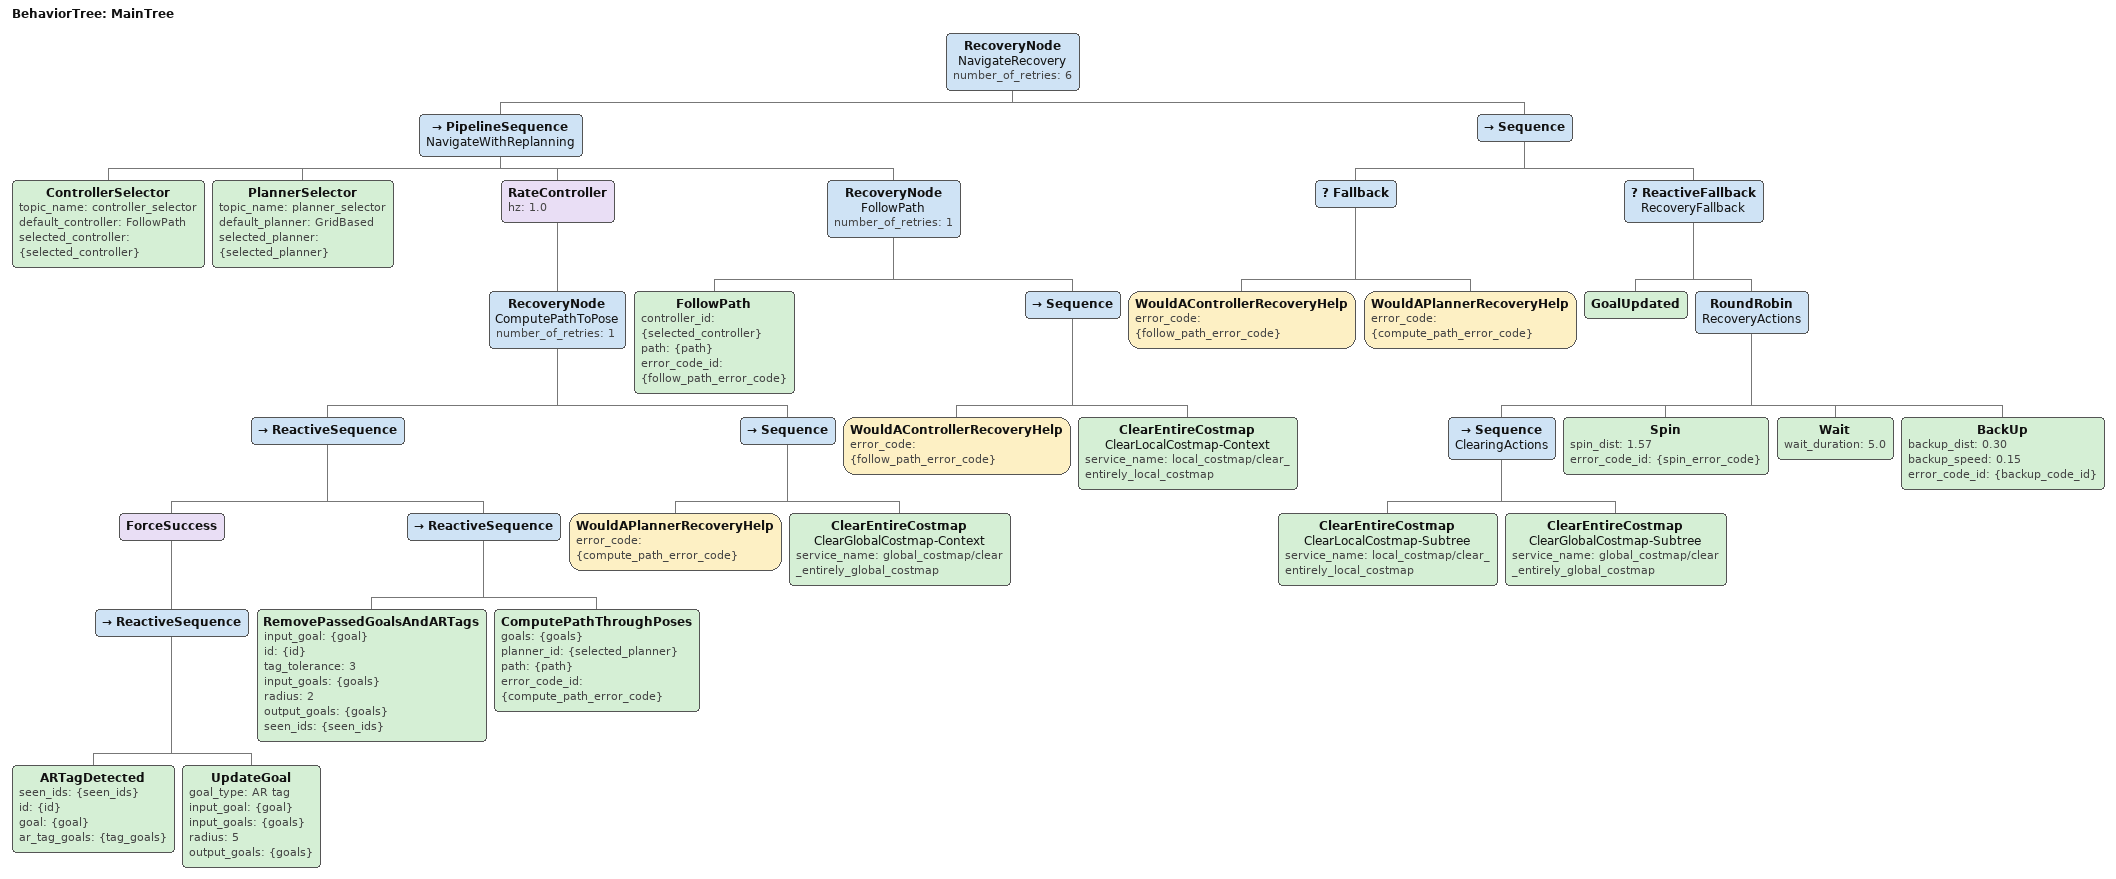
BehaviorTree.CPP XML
<?xml version="1.0" encoding="UTF-8"?>
<root BTCPP_format="4"
      main_tree_to_execute="MainTree">
  <BehaviorTree ID="MainTree">
    <RecoveryNode name="NavigateRecovery"
                  number_of_retries="6">
      <PipelineSequence name="NavigateWithReplanning">
        <ControllerSelector topic_name="controller_selector"
                            default_controller="FollowPath"
                            selected_controller="{selected_controller}"/>
        <PlannerSelector topic_name="planner_selector"
                         default_planner="GridBased"
                         selected_planner="{selected_planner}"/>
        <RateController hz="1.0">
          <RecoveryNode name="ComputePathToPose"
                        number_of_retries="1">
            <ReactiveSequence>
              <ForceSuccess>
                <ReactiveSequence>
                  <ARTagDetected seen_ids="{seen_ids}"
                                 id="{id}"
                                 goal="{goal}"
                                 ar_tag_goals="{tag_goals}"/>

                  <!--
                       CHANGED: We pass tag_goals as input_goals
                       so the UpdateGoal node can offset each AR tag
                  -->
                  <UpdateGoal goal_type="AR tag"
                              input_goal="{goal}"
                              input_goals="{goals}"
                              radius="5"
                              output_goals="{goals}"/>
                </ReactiveSequence>
              </ForceSuccess>
              <ReactiveSequence>
                <RemovePassedGoalsAndARTags input_goal="{goal}"
                                            id="{id}"
                                            tag_tolerance="3"
                                            input_goals="{goals}"
                                            radius="2"
                                            output_goals="{goals}"
                                            seen_ids="{seen_ids}"/>
                <ComputePathThroughPoses goals="{goals}"
                                         planner_id="{selected_planner}"
                                         path="{path}"
                                         error_code_id="{compute_path_error_code}"/>
              </ReactiveSequence>
            </ReactiveSequence>
            <Sequence>
              <WouldAPlannerRecoveryHelp error_code="{compute_path_error_code}"/>
              <ClearEntireCostmap name="ClearGlobalCostmap-Context"
                                  service_name="global_costmap/clear_entirely_global_costmap"/>
            </Sequence>
          </RecoveryNode>
        </RateController>
        <RecoveryNode name="FollowPath"
                      number_of_retries="1">
          <FollowPath controller_id="{selected_controller}"
                      path="{path}"
                      error_code_id="{follow_path_error_code}"/>
          <Sequence>
            <WouldAControllerRecoveryHelp error_code="{follow_path_error_code}"/>
            <ClearEntireCostmap name="ClearLocalCostmap-Context"
                                service_name="local_costmap/clear_entirely_local_costmap"/>
          </Sequence>
        </RecoveryNode>
      </PipelineSequence>
      <Sequence>
        <Fallback>
          <WouldAControllerRecoveryHelp error_code="{follow_path_error_code}"/>
          <WouldAPlannerRecoveryHelp error_code="{compute_path_error_code}"/>
        </Fallback>
        <ReactiveFallback name="RecoveryFallback">
          <GoalUpdated/>
          <RoundRobin name="RecoveryActions">
            <Sequence name="ClearingActions">
              <ClearEntireCostmap name="ClearLocalCostmap-Subtree"
                                  service_name="local_costmap/clear_entirely_local_costmap"/>
              <ClearEntireCostmap name="ClearGlobalCostmap-Subtree"
                                  service_name="global_costmap/clear_entirely_global_costmap"/>
            </Sequence>
            <Spin spin_dist="1.57"
                  error_code_id="{spin_error_code}"/>
            <Wait wait_duration="5.0"/>
            <BackUp backup_dist="0.30"
                    backup_speed="0.15"
                    error_code_id="{backup_code_id}"/>
          </RoundRobin>
        </ReactiveFallback>
      </Sequence>
    </RecoveryNode>
  </BehaviorTree>
</root>
